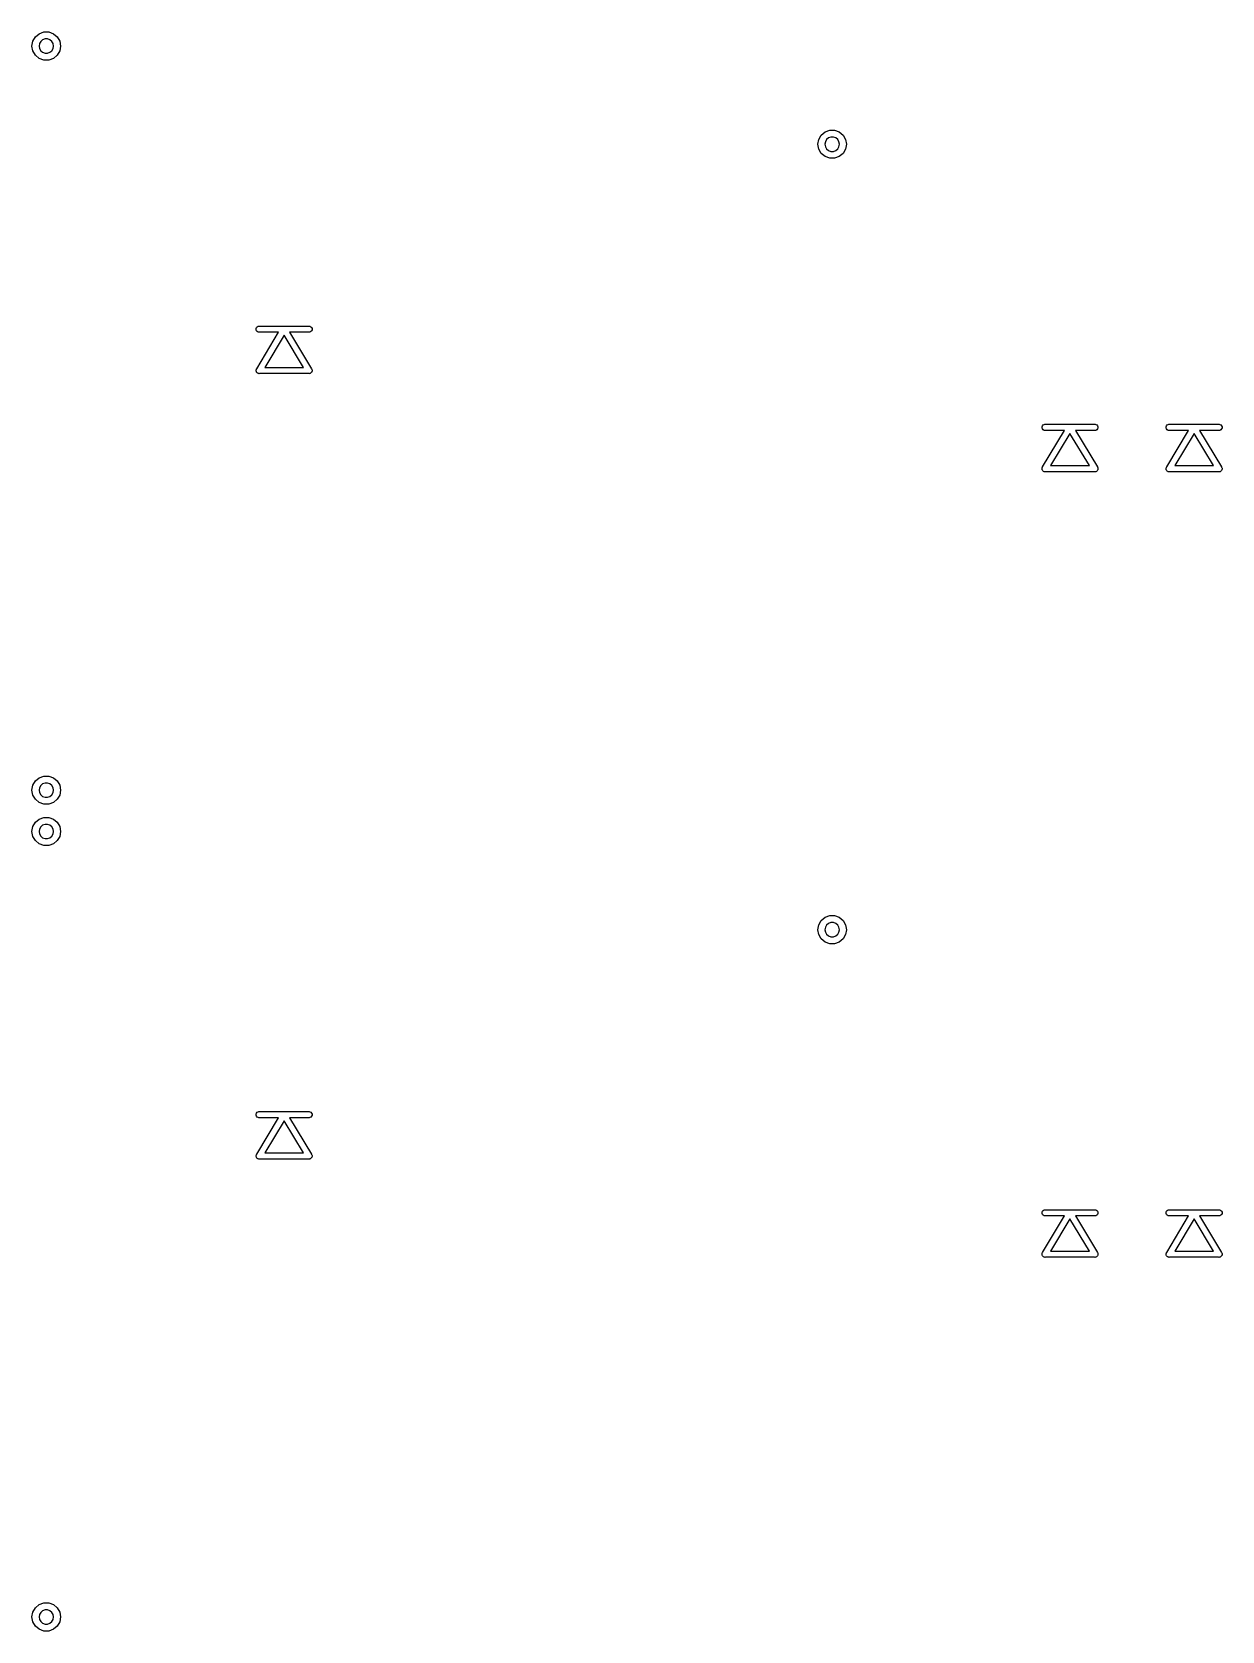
# Model space of a CAD drawing. Extents: x 61 to 195, y -137 to -62.
# Drawn here: x 128.91 to 157.68, y -100.99 to -62.31 of the extents above; entities that cross this region are included whole.
import ezdxf

# ---------------------------------------------------------------- set-up
doc = ezdxf.new("R2010")
doc.units = 0
doc.header["$MEASUREMENT"] = 0
doc.layers.add('BLACK', color=7, linetype='CONTINUOUS')

msp = doc.modelspace()

# ---------------------------------------------------------------- linework, layer by layer
at = {"layer": 'BLACK', "linetype": 'CONTINUOUS'}
for p, q in [((128.905, -62.65), (128.926, -62.532)), ((128.926, -62.768), (128.905, -62.65)), ((128.926, -62.532), (128.986, -62.4282)), ((128.986, -62.4282), (129.077, -62.3512)), ((129.086, -62.5901), (129.075, -62.65)), ((129.075, -62.65), (129.086, -62.7099)), ((129.077, -62.3512), (129.19, -62.3102)), ((129.116, -62.5375), (129.086, -62.5901)), ((129.162, -62.4984), (129.116, -62.5375)), ((129.22, -62.4777), (129.162, -62.4984)), ((129.19, -62.3102), (129.31, -62.3102)), ((129.28, -62.4777), (129.22, -62.4777)), ((129.338, -62.4984), (129.28, -62.4777)), ((129.31, -62.3102), (129.422, -62.3512)), ((129.384, -62.5375), (129.338, -62.4984)), ((129.414, -62.5901), (129.384, -62.5375)), ((129.425, -62.65), (129.414, -62.5901)), ((129.414, -62.7099), (129.425, -62.65)), ((129.422, -62.3512), (129.514, -62.4282)), ((129.514, -62.4282), (129.574, -62.532)), ((129.574, -62.532), (129.595, -62.65)), ((129.595, -62.65), (129.574, -62.768)), ((128.986, -62.8718), (128.926, -62.768)), ((129.077, -62.9488), (128.986, -62.8718)), ((129.19, -62.9898), (129.077, -62.9488)), ((129.086, -62.7099), (129.116, -62.7625)), ((129.116, -62.7625), (129.162, -62.8016)), ((129.162, -62.8016), (129.22, -62.8223)), ((129.31, -62.9898), (129.19, -62.9898)), ((129.22, -62.8223), (129.28, -62.8223)), ((129.28, -62.8223), (129.338, -62.8016)), ((129.422, -62.9488), (129.31, -62.9898)), ((129.338, -62.8016), (129.384, -62.7625)), ((129.384, -62.7625), (129.414, -62.7099)), ((129.514, -62.8718), (129.422, -62.9488)), ((129.574, -62.768), (129.514, -62.8718)), ((147.905, -65.025), (147.926, -64.907)), ((147.926, -64.907), (147.986, -64.8032)), ((147.986, -64.8032), (148.077, -64.7262)), ((148.086, -64.9651), (148.075, -65.025)), ((148.077, -64.7262), (148.19, -64.6852)), ((148.116, -64.9125), (148.086, -64.9651)), ((148.162, -64.8734), (148.116, -64.9125)), ((148.22, -64.8527), (148.162, -64.8734)), ((148.19, -64.6852), (148.31, -64.6852)), ((148.28, -64.8527), (148.22, -64.8527)), ((148.338, -64.8734), (148.28, -64.8527)), ((148.31, -64.6852), (148.422, -64.7262)), ((148.384, -64.9125), (148.338, -64.8734)), ((148.414, -64.9651), (148.384, -64.9125)), ((148.425, -65.025), (148.414, -64.9651)), ((148.422, -64.7262), (148.514, -64.8032)), ((148.514, -64.8032), (148.574, -64.907)), ((148.574, -64.907), (148.595, -65.025)), ((147.926, -65.143), (147.905, -65.025)), ((147.986, -65.2468), (147.926, -65.143)), ((148.077, -65.3238), (147.986, -65.2468)), ((148.075, -65.025), (148.086, -65.0849)), ((148.19, -65.3648), (148.077, -65.3238)), ((148.086, -65.0849), (148.116, -65.1375)), ((148.116, -65.1375), (148.162, -65.1766)), ((148.162, -65.1766), (148.22, -65.1973)), ((148.31, -65.3648), (148.19, -65.3648)), ((148.22, -65.1973), (148.28, -65.1973)), ((148.28, -65.1973), (148.338, -65.1766)), ((148.422, -65.3238), (148.31, -65.3648)), ((148.338, -65.1766), (148.384, -65.1375)), ((148.384, -65.1375), (148.414, -65.0849)), ((148.414, -65.0849), (148.425, -65.025)), ((148.514, -65.2468), (148.422, -65.3238)), ((148.574, -65.143), (148.514, -65.2468)), ((148.595, -65.025), (148.574, -65.143)), ((134.325, -69.4868), (134.334, -69.4619)), ((134.325, -69.5132), (134.325, -69.4868)), ((134.334, -69.5381), (134.325, -69.5132)), ((134.334, -69.4619), (134.351, -69.4417)), ((134.351, -69.5583), (134.334, -69.5381)), ((134.339, -70.4563), (134.868, -69.575)), ((134.351, -69.4417), (134.374, -69.4284)), ((134.374, -69.5716), (134.351, -69.5583)), ((134.374, -69.4284), (134.393, -69.425)), ((134.393, -69.575), (134.374, -69.5716)), ((134.393, -69.425), (134.993, -69.425)), ((134.868, -69.575), (134.393, -69.575)), ((134.993, -69.425), (134.999, -69.4239)), ((134.999, -69.4239), (135, -69.4241)), ((135, -69.4241), (135.001, -69.4239)), ((135.001, -69.4239), (135.007, -69.425)), ((135.007, -69.425), (135.607, -69.425)), ((135.607, -69.575), (135.132, -69.575)), ((135.132, -69.575), (135.661, -70.4563)), ((135.607, -69.425), (135.626, -69.4284)), ((135.626, -69.5716), (135.607, -69.575)), ((135.626, -69.4284), (135.649, -69.4417)), ((135.649, -69.5583), (135.626, -69.5716)), ((135.649, -69.4417), (135.666, -69.4619)), ((135.666, -69.5381), (135.649, -69.5583)), ((135.666, -69.4619), (135.675, -69.4868)), ((135.675, -69.5132), (135.666, -69.5381)), ((135.675, -69.4868), (135.675, -69.5132)), ((135, -69.6458), (134.532, -70.425)), ((135.468, -70.425), (135, -69.6458)), ((134.325, -70.4855), (134.33, -70.4738)), ((134.325, -70.4862), (134.325, -70.4855)), ((134.325, -70.4868), (134.325, -70.4862)), ((134.325, -70.4994), (134.325, -70.4868)), ((134.325, -70.512), (134.325, -70.4994)), ((134.325, -70.5126), (134.325, -70.512)), ((134.325, -70.5132), (134.325, -70.5126)), ((134.329, -70.5251), (134.325, -70.5132)), ((134.333, -70.537), (134.329, -70.5251)), ((134.33, -70.4738), (134.334, -70.4619)), ((134.334, -70.5375), (134.333, -70.537)), ((134.334, -70.4619), (134.339, -70.4563)), ((134.334, -70.5381), (134.334, -70.5375)), ((134.342, -70.5477), (134.334, -70.5381)), ((134.35, -70.5575), (134.342, -70.5477)), ((134.351, -70.5578), (134.35, -70.5575)), ((134.351, -70.5583), (134.351, -70.5578)), ((134.362, -70.5647), (134.351, -70.5583)), ((134.373, -70.5711), (134.362, -70.5647)), ((134.373, -70.5712), (134.373, -70.5711)), ((134.374, -70.5716), (134.373, -70.5712)), ((134.386, -70.5738), (134.374, -70.5716)), ((134.399, -70.5761), (134.386, -70.5738)), ((134.406, -70.575), (134.399, -70.5761)), ((135.594, -70.575), (134.406, -70.575)), ((134.532, -70.425), (135.468, -70.425)), ((135.601, -70.5761), (135.594, -70.575)), ((135.614, -70.5738), (135.601, -70.5761)), ((135.626, -70.5716), (135.614, -70.5738)), ((135.627, -70.5712), (135.626, -70.5716)), ((135.638, -70.5647), (135.627, -70.5711)), ((135.627, -70.5711), (135.627, -70.5712)), ((135.649, -70.5583), (135.638, -70.5647)), ((135.65, -70.5575), (135.649, -70.5578)), ((135.649, -70.5578), (135.649, -70.5583)), ((135.658, -70.5478), (135.65, -70.5575)), ((135.666, -70.5381), (135.658, -70.5478)), ((135.661, -70.4563), (135.666, -70.4619)), ((135.666, -70.4619), (135.67, -70.4738)), ((135.667, -70.537), (135.666, -70.5375)), ((135.666, -70.5375), (135.666, -70.5381)), ((135.671, -70.5251), (135.667, -70.537)), ((135.67, -70.4738), (135.675, -70.4855)), ((135.675, -70.5132), (135.671, -70.5251)), ((135.675, -70.4855), (135.675, -70.4862)), ((135.675, -70.4862), (135.675, -70.4868)), ((135.675, -70.4868), (135.675, -70.4994)), ((135.675, -70.4994), (135.675, -70.512)), ((135.675, -70.512), (135.675, -70.5126)), ((135.675, -70.5126), (135.675, -70.5132)), ((153.325, -71.8618), (153.334, -71.8369)), ((153.325, -71.8882), (153.325, -71.8618)), ((153.334, -71.9131), (153.325, -71.8882)), ((153.334, -71.8369), (153.351, -71.8167)), ((153.351, -71.9333), (153.334, -71.9131)), ((153.351, -71.8167), (153.374, -71.8034)), ((153.374, -71.9466), (153.351, -71.9333)), ((153.374, -71.8034), (153.393, -71.8)), ((153.393, -71.8), (153.993, -71.8)), ((153.993, -71.8), (153.999, -71.7989)), ((153.999, -71.7989), (154, -71.7991)), ((154, -71.7991), (154.001, -71.7989)), ((154.001, -71.7989), (154.007, -71.8)), ((154.007, -71.8), (154.607, -71.8)), ((154.607, -71.8), (154.626, -71.8034)), ((154.626, -71.8034), (154.649, -71.8167)), ((154.649, -71.9333), (154.626, -71.9466)), ((154.649, -71.8167), (154.666, -71.8369)), ((154.666, -71.9131), (154.649, -71.9333)), ((154.666, -71.8369), (154.675, -71.8618)), ((154.675, -71.8882), (154.666, -71.9131)), ((154.675, -71.8618), (154.675, -71.8882)), ((156.325, -71.8618), (156.334, -71.8369)), ((156.325, -71.8882), (156.325, -71.8618)), ((156.334, -71.9131), (156.325, -71.8882)), ((156.334, -71.8369), (156.351, -71.8167)), ((156.351, -71.9333), (156.334, -71.9131)), ((156.351, -71.8167), (156.374, -71.8034)), ((156.374, -71.9466), (156.351, -71.9333)), ((156.374, -71.8034), (156.393, -71.8)), ((156.393, -71.8), (156.993, -71.8)), ((156.993, -71.8), (156.999, -71.7989)), ((156.999, -71.7989), (157, -71.7991)), ((157, -71.7991), (157.001, -71.7989)), ((157.001, -71.7989), (157.007, -71.8)), ((157.007, -71.8), (157.607, -71.8)), ((157.607, -71.8), (157.626, -71.8034)), ((157.626, -71.8034), (157.649, -71.8167)), ((157.649, -71.9333), (157.626, -71.9466)), ((157.649, -71.8167), (157.666, -71.8369)), ((157.666, -71.9131), (157.649, -71.9333)), ((157.666, -71.8369), (157.675, -71.8618)), ((157.675, -71.8882), (157.666, -71.9131)), ((157.675, -71.8618), (157.675, -71.8882)), ((153.339, -72.8313), (153.868, -71.95)), ((153.393, -71.95), (153.374, -71.9466)), ((153.868, -71.95), (153.393, -71.95)), ((154, -72.0208), (153.532, -72.8)), ((154.468, -72.8), (154, -72.0208)), ((154.607, -71.95), (154.132, -71.95)), ((154.132, -71.95), (154.661, -72.8313)), ((154.626, -71.9466), (154.607, -71.95)), ((156.339, -72.8313), (156.868, -71.95)), ((156.393, -71.95), (156.374, -71.9466)), ((156.868, -71.95), (156.393, -71.95)), ((157, -72.0208), (156.532, -72.8)), ((157.468, -72.8), (157, -72.0208)), ((157.607, -71.95), (157.132, -71.95)), ((157.132, -71.95), (157.661, -72.8313)), ((157.626, -71.9466), (157.607, -71.95)), ((153.325, -72.8605), (153.33, -72.8488)), ((153.325, -72.8612), (153.325, -72.8605)), ((153.325, -72.8618), (153.325, -72.8612)), ((153.325, -72.8744), (153.325, -72.8618)), ((153.325, -72.887), (153.325, -72.8744)), ((153.325, -72.8876), (153.325, -72.887)), ((153.325, -72.8882), (153.325, -72.8876)), ((153.329, -72.9001), (153.325, -72.8882)), ((153.333, -72.912), (153.329, -72.9001)), ((153.33, -72.8488), (153.334, -72.8369)), ((153.334, -72.9125), (153.333, -72.912)), ((153.334, -72.8369), (153.339, -72.8313)), ((153.334, -72.9131), (153.334, -72.9125)), ((153.342, -72.9227), (153.334, -72.9131)), ((153.35, -72.9325), (153.342, -72.9227)), ((153.351, -72.9328), (153.35, -72.9325)), ((153.351, -72.9333), (153.351, -72.9328)), ((153.362, -72.9397), (153.351, -72.9333)), ((153.373, -72.9461), (153.362, -72.9397)), ((153.373, -72.9462), (153.373, -72.9461)), ((153.374, -72.9466), (153.373, -72.9462)), ((153.386, -72.9488), (153.374, -72.9466)), ((153.399, -72.9511), (153.386, -72.9488)), ((153.406, -72.95), (153.399, -72.9511)), ((154.594, -72.95), (153.406, -72.95)), ((153.532, -72.8), (154.468, -72.8)), ((154.601, -72.9511), (154.594, -72.95)), ((154.614, -72.9488), (154.601, -72.9511)), ((154.626, -72.9466), (154.614, -72.9488)), ((154.627, -72.9462), (154.626, -72.9466)), ((154.638, -72.9397), (154.627, -72.9461)), ((154.627, -72.9461), (154.627, -72.9462)), ((154.649, -72.9333), (154.638, -72.9397)), ((154.65, -72.9325), (154.649, -72.9328)), ((154.649, -72.9328), (154.649, -72.9333)), ((154.658, -72.9228), (154.65, -72.9325)), ((154.666, -72.9131), (154.658, -72.9228)), ((154.661, -72.8313), (154.666, -72.8369)), ((154.666, -72.8369), (154.67, -72.8488)), ((154.667, -72.912), (154.666, -72.9125)), ((154.666, -72.9125), (154.666, -72.9131)), ((154.671, -72.9001), (154.667, -72.912)), ((154.67, -72.8488), (154.675, -72.8605)), ((154.675, -72.8882), (154.671, -72.9001)), ((154.675, -72.8605), (154.675, -72.8612)), ((154.675, -72.8612), (154.675, -72.8618)), ((154.675, -72.8618), (154.675, -72.8744)), ((154.675, -72.8744), (154.675, -72.887)), ((154.675, -72.887), (154.675, -72.8876)), ((154.675, -72.8876), (154.675, -72.8882)), ((156.325, -72.8605), (156.33, -72.8488)), ((156.325, -72.8612), (156.325, -72.8605)), ((156.325, -72.8618), (156.325, -72.8612)), ((156.325, -72.8744), (156.325, -72.8618)), ((156.325, -72.887), (156.325, -72.8744)), ((156.325, -72.8876), (156.325, -72.887)), ((156.325, -72.8882), (156.325, -72.8876)), ((156.329, -72.9001), (156.325, -72.8882)), ((156.333, -72.912), (156.329, -72.9001)), ((156.33, -72.8488), (156.334, -72.8369)), ((156.334, -72.9125), (156.333, -72.912)), ((156.334, -72.8369), (156.339, -72.8313)), ((156.334, -72.9131), (156.334, -72.9125)), ((156.342, -72.9227), (156.334, -72.9131)), ((156.35, -72.9325), (156.342, -72.9227)), ((156.351, -72.9328), (156.35, -72.9325)), ((156.351, -72.9333), (156.351, -72.9328)), ((156.362, -72.9397), (156.351, -72.9333)), ((156.373, -72.9461), (156.362, -72.9397)), ((156.373, -72.9462), (156.373, -72.9461)), ((156.374, -72.9466), (156.373, -72.9462)), ((156.386, -72.9488), (156.374, -72.9466)), ((156.399, -72.9511), (156.386, -72.9488)), ((156.406, -72.95), (156.399, -72.9511)), ((157.594, -72.95), (156.406, -72.95)), ((156.532, -72.8), (157.468, -72.8)), ((157.601, -72.9511), (157.594, -72.95)), ((157.614, -72.9488), (157.601, -72.9511)), ((157.626, -72.9466), (157.614, -72.9488)), ((157.627, -72.9462), (157.626, -72.9466)), ((157.638, -72.9397), (157.627, -72.9461)), ((157.627, -72.9461), (157.627, -72.9462)), ((157.649, -72.9333), (157.638, -72.9397)), ((157.65, -72.9325), (157.649, -72.9328)), ((157.649, -72.9328), (157.649, -72.9333)), ((157.658, -72.9228), (157.65, -72.9325)), ((157.666, -72.9131), (157.658, -72.9228)), ((157.661, -72.8313), (157.666, -72.8369)), ((157.666, -72.8369), (157.67, -72.8488)), ((157.667, -72.912), (157.666, -72.9125)), ((157.666, -72.9125), (157.666, -72.9131)), ((157.671, -72.9001), (157.667, -72.912)), ((157.67, -72.8488), (157.675, -72.8605)), ((157.675, -72.8882), (157.671, -72.9001)), ((157.675, -72.8605), (157.675, -72.8612)), ((157.675, -72.8612), (157.675, -72.8618)), ((157.675, -72.8618), (157.675, -72.8744)), ((157.675, -72.8744), (157.675, -72.887)), ((157.675, -72.887), (157.675, -72.8876)), ((157.675, -72.8876), (157.675, -72.8882)), ((128.926, -80.532), (128.986, -80.4282)), ((128.986, -80.4282), (129.077, -80.3512)), ((129.077, -80.3512), (129.19, -80.3102)), ((129.19, -80.3102), (129.31, -80.3102)), ((129.31, -80.3102), (129.422, -80.3512)), ((129.422, -80.3512), (129.514, -80.4282)), ((129.514, -80.4282), (129.574, -80.532)), ((128.905, -80.65), (128.926, -80.532)), ((128.926, -80.768), (128.905, -80.65)), ((128.986, -80.8718), (128.926, -80.768)), ((129.086, -80.5901), (129.075, -80.65)), ((129.075, -80.65), (129.086, -80.7099)), ((129.116, -80.5375), (129.086, -80.5901)), ((129.086, -80.7099), (129.116, -80.7625)), ((129.162, -80.4984), (129.116, -80.5375)), ((129.116, -80.7625), (129.162, -80.8016)), ((129.22, -80.4777), (129.162, -80.4984)), ((129.162, -80.8016), (129.22, -80.8223)), ((129.28, -80.4777), (129.22, -80.4777)), ((129.22, -80.8223), (129.28, -80.8223)), ((129.338, -80.4984), (129.28, -80.4777)), ((129.28, -80.8223), (129.338, -80.8016)), ((129.384, -80.5375), (129.338, -80.4984)), ((129.338, -80.8016), (129.384, -80.7625)), ((129.414, -80.5901), (129.384, -80.5375)), ((129.384, -80.7625), (129.414, -80.7099)), ((129.425, -80.65), (129.414, -80.5901)), ((129.414, -80.7099), (129.425, -80.65)), ((129.574, -80.768), (129.514, -80.8718)), ((129.574, -80.532), (129.595, -80.65)), ((129.595, -80.65), (129.574, -80.768)), ((129.077, -80.9488), (128.986, -80.8718)), ((129.19, -80.9898), (129.077, -80.9488)), ((129.31, -80.9898), (129.19, -80.9898)), ((129.422, -80.9488), (129.31, -80.9898)), ((129.514, -80.8718), (129.422, -80.9488)), ((128.905, -81.65), (128.926, -81.532)), ((128.926, -81.532), (128.986, -81.4282)), ((128.986, -81.4282), (129.077, -81.3512)), ((129.086, -81.5901), (129.075, -81.65)), ((129.077, -81.3512), (129.19, -81.3102)), ((129.116, -81.5375), (129.086, -81.5901)), ((129.162, -81.4984), (129.116, -81.5375)), ((129.22, -81.4777), (129.162, -81.4984)), ((129.19, -81.3102), (129.31, -81.3102)), ((129.28, -81.4777), (129.22, -81.4777)), ((129.338, -81.4984), (129.28, -81.4777)), ((129.31, -81.3102), (129.422, -81.3512)), ((129.384, -81.5375), (129.338, -81.4984)), ((129.414, -81.5901), (129.384, -81.5375)), ((129.425, -81.65), (129.414, -81.5901)), ((129.422, -81.3512), (129.514, -81.4282)), ((129.514, -81.4282), (129.574, -81.532)), ((129.574, -81.532), (129.595, -81.65)), ((128.926, -81.768), (128.905, -81.65)), ((128.986, -81.8718), (128.926, -81.768)), ((129.077, -81.9488), (128.986, -81.8718)), ((129.075, -81.65), (129.086, -81.7099)), ((129.19, -81.9898), (129.077, -81.9488)), ((129.086, -81.7099), (129.116, -81.7625)), ((129.116, -81.7625), (129.162, -81.8016)), ((129.162, -81.8016), (129.22, -81.8223)), ((129.31, -81.9898), (129.19, -81.9898)), ((129.22, -81.8223), (129.28, -81.8223)), ((129.28, -81.8223), (129.338, -81.8016)), ((129.422, -81.9488), (129.31, -81.9898)), ((129.338, -81.8016), (129.384, -81.7625)), ((129.384, -81.7625), (129.414, -81.7099)), ((129.414, -81.7099), (129.425, -81.65)), ((129.514, -81.8718), (129.422, -81.9488)), ((129.574, -81.768), (129.514, -81.8718)), ((129.595, -81.65), (129.574, -81.768)), ((147.905, -84.025), (147.926, -83.907)), ((147.926, -83.907), (147.986, -83.8032)), ((147.986, -83.8032), (148.077, -83.7262)), ((148.077, -83.7262), (148.19, -83.6852)), ((148.116, -83.9125), (148.086, -83.9651)), ((148.162, -83.8734), (148.116, -83.9125)), ((148.22, -83.8527), (148.162, -83.8734)), ((148.19, -83.6852), (148.31, -83.6852)), ((148.28, -83.8527), (148.22, -83.8527)), ((148.338, -83.8734), (148.28, -83.8527)), ((148.31, -83.6852), (148.422, -83.7262)), ((148.384, -83.9125), (148.338, -83.8734)), ((148.414, -83.9651), (148.384, -83.9125)), ((148.422, -83.7262), (148.514, -83.8032)), ((148.514, -83.8032), (148.574, -83.907)), ((148.574, -83.907), (148.595, -84.025)), ((147.926, -84.143), (147.905, -84.025)), ((147.986, -84.2468), (147.926, -84.143)), ((148.077, -84.3238), (147.986, -84.2468)), ((148.086, -83.9651), (148.075, -84.025)), ((148.075, -84.025), (148.086, -84.0849)), ((148.086, -84.0849), (148.116, -84.1375)), ((148.116, -84.1375), (148.162, -84.1766)), ((148.162, -84.1766), (148.22, -84.1973)), ((148.22, -84.1973), (148.28, -84.1973)), ((148.28, -84.1973), (148.338, -84.1766)), ((148.338, -84.1766), (148.384, -84.1375)), ((148.384, -84.1375), (148.414, -84.0849)), ((148.425, -84.025), (148.414, -83.9651)), ((148.414, -84.0849), (148.425, -84.025)), ((148.514, -84.2468), (148.422, -84.3238)), ((148.574, -84.143), (148.514, -84.2468)), ((148.595, -84.025), (148.574, -84.143)), ((148.19, -84.3648), (148.077, -84.3238)), ((148.31, -84.3648), (148.19, -84.3648)), ((148.422, -84.3238), (148.31, -84.3648)), ((134.325, -88.4868), (134.334, -88.4619)), ((134.325, -88.5132), (134.325, -88.4868)), ((134.334, -88.5381), (134.325, -88.5132)), ((134.334, -88.4619), (134.351, -88.4417)), ((134.351, -88.5583), (134.334, -88.5381)), ((134.339, -89.4563), (134.868, -88.575)), ((134.351, -88.4417), (134.374, -88.4284)), ((134.374, -88.5716), (134.351, -88.5583)), ((134.374, -88.4284), (134.393, -88.425)), ((134.393, -88.575), (134.374, -88.5716)), ((134.393, -88.425), (134.993, -88.425)), ((134.868, -88.575), (134.393, -88.575)), ((134.993, -88.425), (134.999, -88.4239)), ((134.999, -88.4239), (135, -88.4241)), ((135, -88.4241), (135.001, -88.4239)), ((135.001, -88.4239), (135.007, -88.425)), ((135.007, -88.425), (135.607, -88.425)), ((135.607, -88.575), (135.132, -88.575)), ((135.132, -88.575), (135.661, -89.4563)), ((135.607, -88.425), (135.626, -88.4284)), ((135.626, -88.5716), (135.607, -88.575)), ((135.626, -88.4284), (135.649, -88.4417)), ((135.649, -88.5583), (135.626, -88.5716)), ((135.649, -88.4417), (135.666, -88.4619)), ((135.666, -88.5381), (135.649, -88.5583)), ((135.666, -88.4619), (135.675, -88.4868)), ((135.675, -88.5132), (135.666, -88.5381)), ((135.675, -88.4868), (135.675, -88.5132)), ((135, -88.6458), (134.532, -89.425)), ((135.468, -89.425), (135, -88.6458)), ((134.325, -89.4855), (134.33, -89.4738)), ((134.325, -89.4862), (134.325, -89.4855)), ((134.325, -89.4868), (134.325, -89.4862)), ((134.325, -89.4994), (134.325, -89.4868)), ((134.325, -89.512), (134.325, -89.4994)), ((134.325, -89.5126), (134.325, -89.512)), ((134.325, -89.5132), (134.325, -89.5126)), ((134.329, -89.5251), (134.325, -89.5132)), ((134.333, -89.537), (134.329, -89.5251)), ((134.33, -89.4738), (134.334, -89.4619)), ((134.334, -89.5375), (134.333, -89.537)), ((134.334, -89.4619), (134.339, -89.4563)), ((134.334, -89.5381), (134.334, -89.5375)), ((134.342, -89.5477), (134.334, -89.5381)), ((134.35, -89.5575), (134.342, -89.5477)), ((134.351, -89.5578), (134.35, -89.5575)), ((134.351, -89.5583), (134.351, -89.5578)), ((134.362, -89.5647), (134.351, -89.5583)), ((134.373, -89.5711), (134.362, -89.5647)), ((134.373, -89.5712), (134.373, -89.5711)), ((134.374, -89.5716), (134.373, -89.5712)), ((134.386, -89.5738), (134.374, -89.5716)), ((134.399, -89.5761), (134.386, -89.5738)), ((134.406, -89.575), (134.399, -89.5761)), ((135.594, -89.575), (134.406, -89.575)), ((134.532, -89.425), (135.468, -89.425)), ((135.601, -89.5761), (135.594, -89.575)), ((135.614, -89.5738), (135.601, -89.5761)), ((135.626, -89.5716), (135.614, -89.5738)), ((135.627, -89.5712), (135.626, -89.5716)), ((135.638, -89.5647), (135.627, -89.5711)), ((135.627, -89.5711), (135.627, -89.5712)), ((135.649, -89.5583), (135.638, -89.5647)), ((135.65, -89.5575), (135.649, -89.5578)), ((135.649, -89.5578), (135.649, -89.5583)), ((135.658, -89.5478), (135.65, -89.5575)), ((135.666, -89.5381), (135.658, -89.5478)), ((135.661, -89.4563), (135.666, -89.4619)), ((135.666, -89.4619), (135.67, -89.4738)), ((135.667, -89.537), (135.666, -89.5375)), ((135.666, -89.5375), (135.666, -89.5381)), ((135.671, -89.5251), (135.667, -89.537)), ((135.67, -89.4738), (135.675, -89.4855)), ((135.675, -89.5132), (135.671, -89.5251)), ((135.675, -89.4855), (135.675, -89.4862)), ((135.675, -89.4862), (135.675, -89.4868)), ((135.675, -89.4868), (135.675, -89.4994)), ((135.675, -89.4994), (135.675, -89.512)), ((135.675, -89.512), (135.675, -89.5126)), ((135.675, -89.5126), (135.675, -89.5132)), ((153.325, -90.8618), (153.334, -90.8369)), ((153.325, -90.8882), (153.325, -90.8618)), ((153.334, -90.9131), (153.325, -90.8882)), ((153.334, -90.8369), (153.351, -90.8167)), ((153.351, -90.8167), (153.374, -90.8034)), ((153.374, -90.8034), (153.393, -90.8)), ((153.393, -90.8), (153.993, -90.8)), ((153.993, -90.8), (153.999, -90.7989)), ((153.999, -90.7989), (154, -90.7991)), ((154, -90.7991), (154.001, -90.7989)), ((154.001, -90.7989), (154.007, -90.8)), ((154.007, -90.8), (154.607, -90.8)), ((154.607, -90.8), (154.626, -90.8034)), ((154.626, -90.8034), (154.649, -90.8167)), ((154.649, -90.8167), (154.666, -90.8369)), ((154.666, -90.8369), (154.675, -90.8618)), ((154.675, -90.8882), (154.666, -90.9131)), ((154.675, -90.8618), (154.675, -90.8882)), ((156.325, -90.8618), (156.334, -90.8369)), ((156.325, -90.8882), (156.325, -90.8618)), ((156.334, -90.9131), (156.325, -90.8882)), ((156.334, -90.8369), (156.351, -90.8167)), ((156.351, -90.8167), (156.374, -90.8034)), ((156.374, -90.8034), (156.393, -90.8)), ((156.393, -90.8), (156.993, -90.8)), ((156.993, -90.8), (156.999, -90.7989)), ((156.999, -90.7989), (157, -90.7991)), ((157, -90.7991), (157.001, -90.7989)), ((157.001, -90.7989), (157.007, -90.8)), ((157.007, -90.8), (157.607, -90.8)), ((157.607, -90.8), (157.626, -90.8034)), ((157.626, -90.8034), (157.649, -90.8167)), ((157.649, -90.8167), (157.666, -90.8369)), ((157.666, -90.8369), (157.675, -90.8618)), ((157.675, -90.8882), (157.666, -90.9131)), ((157.675, -90.8618), (157.675, -90.8882)), ((153.351, -90.9333), (153.334, -90.9131)), ((153.339, -91.8313), (153.868, -90.95)), ((153.374, -90.9466), (153.351, -90.9333)), ((153.393, -90.95), (153.374, -90.9466)), ((153.868, -90.95), (153.393, -90.95)), ((154, -91.0208), (153.532, -91.8)), ((154.468, -91.8), (154, -91.0208)), ((154.607, -90.95), (154.132, -90.95)), ((154.132, -90.95), (154.661, -91.8313)), ((154.626, -90.9466), (154.607, -90.95)), ((154.649, -90.9333), (154.626, -90.9466)), ((154.666, -90.9131), (154.649, -90.9333)), ((156.351, -90.9333), (156.334, -90.9131)), ((156.339, -91.8313), (156.868, -90.95)), ((156.374, -90.9466), (156.351, -90.9333)), ((156.393, -90.95), (156.374, -90.9466)), ((156.868, -90.95), (156.393, -90.95)), ((157, -91.0208), (156.532, -91.8)), ((157.468, -91.8), (157, -91.0208)), ((157.607, -90.95), (157.132, -90.95)), ((157.132, -90.95), (157.661, -91.8313)), ((157.626, -90.9466), (157.607, -90.95)), ((157.649, -90.9333), (157.626, -90.9466)), ((157.666, -90.9131), (157.649, -90.9333)), ((153.325, -91.8605), (153.33, -91.8488)), ((153.325, -91.8612), (153.325, -91.8605)), ((153.325, -91.8618), (153.325, -91.8612)), ((153.325, -91.8744), (153.325, -91.8618)), ((153.325, -91.887), (153.325, -91.8744)), ((153.325, -91.8876), (153.325, -91.887)), ((153.325, -91.8882), (153.325, -91.8876)), ((153.329, -91.9001), (153.325, -91.8882)), ((153.333, -91.912), (153.329, -91.9001)), ((153.33, -91.8488), (153.334, -91.8369)), ((153.334, -91.9125), (153.333, -91.912)), ((153.334, -91.8369), (153.339, -91.8313)), ((153.334, -91.9131), (153.334, -91.9125)), ((153.342, -91.9227), (153.334, -91.9131)), ((153.35, -91.9325), (153.342, -91.9227)), ((153.351, -91.9328), (153.35, -91.9325)), ((153.351, -91.9333), (153.351, -91.9328)), ((153.362, -91.9397), (153.351, -91.9333)), ((153.373, -91.9461), (153.362, -91.9397)), ((153.373, -91.9462), (153.373, -91.9461)), ((153.374, -91.9466), (153.373, -91.9462)), ((153.386, -91.9488), (153.374, -91.9466)), ((153.399, -91.9511), (153.386, -91.9488)), ((153.406, -91.95), (153.399, -91.9511)), ((154.594, -91.95), (153.406, -91.95)), ((153.532, -91.8), (154.468, -91.8)), ((154.601, -91.9511), (154.594, -91.95)), ((154.614, -91.9488), (154.601, -91.9511)), ((154.626, -91.9466), (154.614, -91.9488)), ((154.627, -91.9462), (154.626, -91.9466)), ((154.638, -91.9397), (154.627, -91.9461)), ((154.627, -91.9461), (154.627, -91.9462)), ((154.649, -91.9333), (154.638, -91.9397)), ((154.65, -91.9325), (154.649, -91.9328)), ((154.649, -91.9328), (154.649, -91.9333)), ((154.658, -91.9228), (154.65, -91.9325)), ((154.666, -91.9131), (154.658, -91.9228)), ((154.661, -91.8313), (154.666, -91.8369)), ((154.666, -91.8369), (154.67, -91.8488)), ((154.667, -91.912), (154.666, -91.9125)), ((154.666, -91.9125), (154.666, -91.9131)), ((154.671, -91.9001), (154.667, -91.912)), ((154.67, -91.8488), (154.675, -91.8605)), ((154.675, -91.8882), (154.671, -91.9001)), ((154.675, -91.8605), (154.675, -91.8612)), ((154.675, -91.8612), (154.675, -91.8618)), ((154.675, -91.8618), (154.675, -91.8744)), ((154.675, -91.8744), (154.675, -91.887)), ((154.675, -91.887), (154.675, -91.8876)), ((154.675, -91.8876), (154.675, -91.8882)), ((156.325, -91.8605), (156.33, -91.8488)), ((156.325, -91.8612), (156.325, -91.8605)), ((156.325, -91.8618), (156.325, -91.8612)), ((156.325, -91.8744), (156.325, -91.8618)), ((156.325, -91.887), (156.325, -91.8744)), ((156.325, -91.8876), (156.325, -91.887)), ((156.325, -91.8882), (156.325, -91.8876)), ((156.329, -91.9001), (156.325, -91.8882)), ((156.333, -91.912), (156.329, -91.9001)), ((156.33, -91.8488), (156.334, -91.8369)), ((156.334, -91.9125), (156.333, -91.912)), ((156.334, -91.8369), (156.339, -91.8313)), ((156.334, -91.9131), (156.334, -91.9125)), ((156.342, -91.9227), (156.334, -91.9131)), ((156.35, -91.9325), (156.342, -91.9227)), ((156.351, -91.9328), (156.35, -91.9325)), ((156.351, -91.9333), (156.351, -91.9328)), ((156.362, -91.9397), (156.351, -91.9333)), ((156.373, -91.9461), (156.362, -91.9397)), ((156.373, -91.9462), (156.373, -91.9461)), ((156.374, -91.9466), (156.373, -91.9462)), ((156.386, -91.9488), (156.374, -91.9466)), ((156.399, -91.9511), (156.386, -91.9488)), ((156.406, -91.95), (156.399, -91.9511)), ((157.594, -91.95), (156.406, -91.95)), ((156.532, -91.8), (157.468, -91.8)), ((157.601, -91.9511), (157.594, -91.95)), ((157.614, -91.9488), (157.601, -91.9511)), ((157.626, -91.9466), (157.614, -91.9488)), ((157.627, -91.9462), (157.626, -91.9466)), ((157.638, -91.9397), (157.627, -91.9461)), ((157.627, -91.9461), (157.627, -91.9462)), ((157.649, -91.9333), (157.638, -91.9397)), ((157.65, -91.9325), (157.649, -91.9328)), ((157.649, -91.9328), (157.649, -91.9333)), ((157.658, -91.9228), (157.65, -91.9325)), ((157.666, -91.9131), (157.658, -91.9228)), ((157.661, -91.8313), (157.666, -91.8369)), ((157.666, -91.8369), (157.67, -91.8488)), ((157.667, -91.912), (157.666, -91.9125)), ((157.666, -91.9125), (157.666, -91.9131)), ((157.671, -91.9001), (157.667, -91.912)), ((157.67, -91.8488), (157.675, -91.8605)), ((157.675, -91.8882), (157.671, -91.9001)), ((157.675, -91.8605), (157.675, -91.8612)), ((157.675, -91.8612), (157.675, -91.8618)), ((157.675, -91.8618), (157.675, -91.8744)), ((157.675, -91.8744), (157.675, -91.887)), ((157.675, -91.887), (157.675, -91.8876)), ((157.675, -91.8876), (157.675, -91.8882)), ((128.905, -100.65), (128.926, -100.532)), ((128.926, -100.532), (128.986, -100.428)), ((128.986, -100.428), (129.077, -100.351)), ((129.077, -100.351), (129.19, -100.31)), ((129.116, -100.538), (129.086, -100.59)), ((129.162, -100.498), (129.116, -100.538)), ((129.22, -100.478), (129.162, -100.498)), ((129.19, -100.31), (129.31, -100.31)), ((129.28, -100.478), (129.22, -100.478)), ((129.338, -100.498), (129.28, -100.478)), ((129.31, -100.31), (129.422, -100.351)), ((129.384, -100.538), (129.338, -100.498)), ((129.414, -100.59), (129.384, -100.538)), ((129.422, -100.351), (129.514, -100.428)), ((129.514, -100.428), (129.574, -100.532)), ((129.574, -100.532), (129.595, -100.65)), ((128.926, -100.768), (128.905, -100.65)), ((128.986, -100.872), (128.926, -100.768)), ((129.077, -100.949), (128.986, -100.872)), ((129.086, -100.59), (129.075, -100.65)), ((129.075, -100.65), (129.086, -100.71)), ((129.19, -100.99), (129.077, -100.949)), ((129.086, -100.71), (129.116, -100.762)), ((129.116, -100.762), (129.162, -100.802)), ((129.162, -100.802), (129.22, -100.822)), ((129.22, -100.822), (129.28, -100.822)), ((129.28, -100.822), (129.338, -100.802)), ((129.422, -100.949), (129.31, -100.99)), ((129.338, -100.802), (129.384, -100.762)), ((129.384, -100.762), (129.414, -100.71)), ((129.425, -100.65), (129.414, -100.59)), ((129.414, -100.71), (129.425, -100.65)), ((129.514, -100.872), (129.422, -100.949)), ((129.574, -100.768), (129.514, -100.872)), ((129.595, -100.65), (129.574, -100.768)), ((129.31, -100.99), (129.19, -100.99))]:
    msp.add_line(p, q, dxfattribs=at)

doc.saveas('drawing.dxf')
